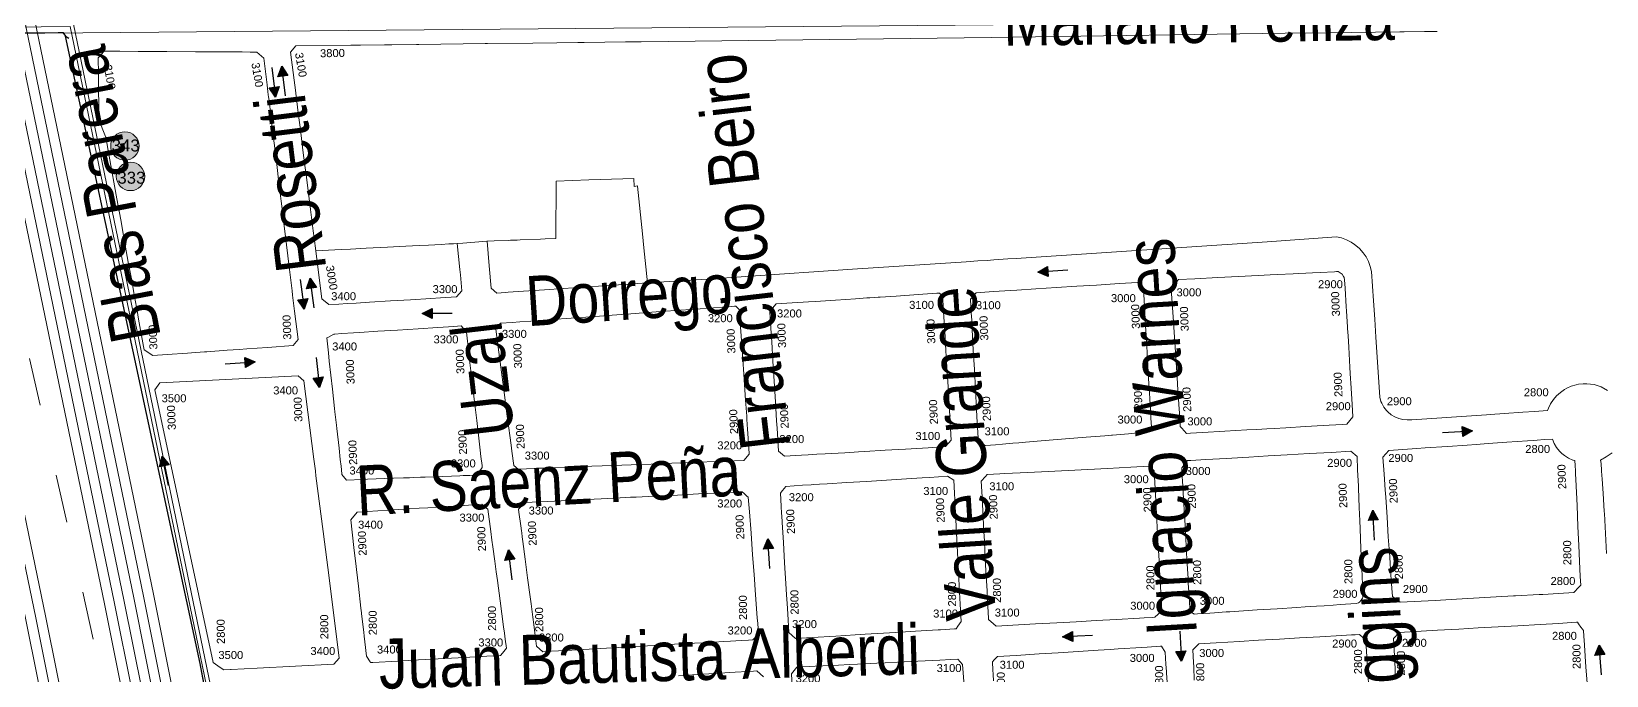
# Model space of a CAD drawing. Header units: millimetres. Extents: x 11558 to 23675, y 49449 to 61482.
# Drawn here: x 17461 to 18249, y 56675 to 56997 of the extents above; entities that cross this region are included whole.
import ezdxf

# ---------------------------------------------------------------- set-up
doc = ezdxf.new("R2010")
doc.units = ezdxf.units.MM
doc.linetypes.add('ACAD_ISO03W100', pattern=[30, 12, -18])
for name, color, linetype in [('0. autopistas', 254, 'Continuous'), ('0. plano base - nombres calles', 22, 'Continuous'), ('0. Plano Base - PLANO', 254, 'Continuous'), ('0. Plano base - sentido calles', 253, 'Continuous'), ('0.BARRIOS - DIVISIÓN', 12, 'ACAD_ISO03W100'), ('7. puesta en valor CC la lucila', 212, 'Continuous'), ('Linea 343 IDA', 55, 'Continuous'), ('numeración', 7, 'Continuous')]:
    doc.layers.add(name, color=color, linetype=linetype)
for name, color, linetype, true_color in [('Linea 15 a Prov', 7, 'Continuous', 0x077e15), ('Linea 194 ida', 7, 'Continuous', 0x8f148f), ('Linea 194 vuelta', 7, 'Continuous', 0x34dad7), ('Linea 228 ida', 7, 'Continuous', 0x8d6453), ('Linea 371', 7, 'Continuous', 0xfb0804), ('Linea 430', 7, 'Continuous', 0xdb7a0a), ('Linea 57 ida', 7, 'Continuous', 0xf6120e), ('Linea 57 vuelta', 7, 'Continuous', 0x71160a), ('Linea 707 - ex333', 7, 'Continuous', 0xad002b)]:
    doc.layers.add(name, color=color, linetype=linetype, true_color=true_color)
doc.layers.add('Linea Bicentenario Nueva', color=7, linetype='Continuous', true_color=0x0000cc, transparency=0.05)
doc.layers.get('7. puesta en valor CC la lucila').off()
doc.styles.get("Standard").update_dxf_attribs({"font": 'arial.ttf'})

# ---------------------------------------------------------------- blocks, each defined once
blk = doc.blocks.new('MANZANAS')
at = {"layer": '0. Plano Base - PLANO', "color": 0, "linetype": 'Continuous', "lineweight": 5}
blk.add_line((5636391.81, 6179783.77), (5636393.81, 6179783.77), dxfattribs=at)
for points in [[(5637157.75, 6179982.05), (5637154.07, 6179982.11), (5637150.44, 6179981.49), (5637146.99, 6179980.22), (5637145.39, 6179979.38), (5637143.39, 6179978.04), (5637142.42, 6179977.25), (5637140.64, 6179975.49), (5637139.09, 6179973.53), (5637138.41, 6179972.47), (5637137.25, 6179970.25), (5637136.37, 6179967.91), (5637135.8, 6179965.47), (5637135.53, 6179962.98), (5637135.58, 6179960.47), (5637135.72, 6179959.23), (5637130.09, 6179955.8), (5637125.09, 6179952.77), (5637123.29, 6179951.67), (5637119.23, 6179949.2), (5637117.41, 6179948.1), (5637113.21, 6179945.54), (5637111.32, 6179944.39), (5637109.54, 6179943.31), (5637077.65, 6179923.92), (5637075.54, 6179922.7), (5637073.58, 6179921.91), (5637071.52, 6179921.41), (5637069.4, 6179921.24), (5637067.29, 6179921.37), (5637065.22, 6179921.83), (5637064.21, 6179922.17), (5637062.3, 6179923.07), (5637060.53, 6179924.25), (5637059.72, 6179924.93), (5637058.27, 6179926.48), (5637042.67, 6179952.2), (5637037.99, 6179959.92), (5637033.16, 6179967.88), (5637025.6, 6179980.36), (5637023.88, 6179982.35), (5637021.92, 6179984.12), (5637019.77, 6179985.63), (5637017.56, 6179986.81), (5637014.98, 6179987.82), (5637013.72, 6179988.17), (5637011.79, 6179988.54), (5637009.81, 6179988.76), (5637007.18, 6179988.75), (5637004.57, 6179988.42), (5637002.02, 6179987.77), (5636972.43, 6179969.57), (5636864.97, 6179904.33), (5636861.3, 6179902.1), (5636855.27, 6179898.44), (5636852.52, 6179896.77), (5636848.54, 6179894.35), (5636843.43, 6179891.25), (5636801.51, 6179865.8), (5636796.98, 6179863.05), (5636776.11, 6179850.38), (5636767.66, 6179845.24), (5636736.89, 6179826.56), (5636732.62, 6179823.97), (5636706.95, 6179808.38), (5636700.75, 6179817.85), (5636697.22, 6179823.24), (5636693.41, 6179829.07), (5636680.25, 6179849.17), (5636680.15, 6179849.31), (5636678.78, 6179848.23), (5636676.81, 6179851.63), (5636662.3, 6179843.47), (5636657.22, 6179840.61), (5636643, 6179832.61), (5636656.16, 6179807.03), (5636651.48, 6179804.38), (5636649.48, 6179803.24), (5636640.57, 6179798.18), (5636639.23, 6179797.42), (5636636.36, 6179795.79), (5636635.34, 6179795.21), (5636629.21, 6179791.73), (5636626.19, 6179790.01), (5636626.09, 6179789.95), (5636615.86, 6179783.55), (5636613.52, 6179782.08), (5636611.83, 6179781.09), (5636609.84, 6179779.92), (5636606.58, 6179778), (5636601.09, 6179774.78), (5636597.06, 6179772.41), (5636591.35, 6179769.06), (5636583.39, 6179764.39), (5636574.19, 6179758.98), (5636567.47, 6179755.04), (5636563.45, 6179752.68), (5636552.39, 6179746.18), (5636548.74, 6179751.45), (5636546.67, 6179754.46), (5636541.3, 6179762.22), (5636540.49, 6179763.4), (5636530.48, 6179777.88), (5636529.98, 6179778.6), (5636524.28, 6179786.85), (5636518.54, 6179795.16), (5636516.88, 6179797.55), (5636514.95, 6179800.35), (5636512.83, 6179803.43), (5636507.14, 6179811.65), (5636507.06, 6179811.77), (5636495.44, 6179828.58), (5636495.78, 6179830.14), (5636496.29, 6179832.41), (5636496.33, 6179832.6), (5636520.59, 6179845.58), (5636520.75, 6179845.66), (5636524.77, 6179847.81), (5636535.45, 6179853.53), (5636537.34, 6179854.54), (5636538.59, 6179855.21), (5636549.55, 6179861.07), (5636550.6, 6179861.63), (5636579.8, 6179877.25), (5636580.77, 6179877.77), (5636600.81, 6179888.49), (5636611.35, 6179894.13), (5636620.59, 6179899.08), (5636623.44, 6179900.6), (5636641.6, 6179910.32), (5636642.56, 6179910.83), (5636646.2, 6179912.78), (5636648.58, 6179914.05), (5636802.83, 6179996.57), (5636812.39, 6180001.69), (5636932.38, 6180066.3), (5636950.69, 6180076), (5636982.93, 6180093.32), (5636983.66, 6180093.71), (5636984.84, 6180094.34), (5636993.77, 6180099.14), (5636995.29, 6180099.95), (5636999.35, 6180102.11)], [(5637194.95, 6179909.36), (5637193.16, 6179912.29), (5637191.5, 6179915.11), (5637189.75, 6179918.08), (5637184.74, 6179926.61), (5637184.16, 6179927.55), (5637179.38, 6179935.42), (5637177.11, 6179939.16), (5637175.58, 6179941.66), (5637174.93, 6179942.73), (5637173.54, 6179945.01), (5637171.69, 6179948.05), (5637170.6, 6179949.48), (5637172.49, 6179952.2), (5637174.15, 6179955.47)], [(5637130, 6179805.43), (5637125.8, 6179812.6), (5637124.32, 6179815.13), (5637119.93, 6179822.62), (5637121.08, 6179826.57), (5637137.53, 6179836.34), (5637146.77, 6179841.83), (5637155.07, 6179846.76), (5637163.7, 6179851.89), (5637172.2, 6179856.93), (5637181.78, 6179862.63), (5637189.64, 6179867.3), (5637193.45, 6179869.56), (5637197.47, 6179871.95), (5637197.81, 6179872.15), (5637198.67, 6179871.72), (5637200.52, 6179870.78), (5637201.68, 6179870.19), (5637202.39, 6179869.83), (5637203.87, 6179867.42), (5637206.09, 6179863.8), (5637206.19, 6179863.63), (5637211.96, 6179854.22), (5637217.12, 6179845.8)], [(5637041.21, 6179758.14), (5637037.89, 6179763.89), (5637036.74, 6179765.89), (5637033.63, 6179771.28), (5637034.74, 6179775.31), (5637039.62, 6179778.22), (5637042.32, 6179779.82), (5637052.28, 6179785.75), (5637060.54, 6179790.67), (5637069.5, 6179796), (5637078.09, 6179801.11), (5637086.92, 6179806.36), (5637096.22, 6179811.9), (5637100.53, 6179814.47), (5637102.02, 6179815.36), (5637103.98, 6179816.52), (5637108.03, 6179815.5), (5637113.82, 6179805.84), (5637115.81, 6179802.53), (5637121.16, 6179793.62)], [(5636592.29, 6179381.25), (5636648.57, 6179246.05), (5636586.03, 6179358.79), (5636553.76, 6179407.33), (5636493.02, 6179489.72), (5636298.76, 6179731.86), (5636298.77, 6179735.86), (5636299.77, 6179736.86), (5636387.81, 6179783.78), (5636389.82, 6179784.77), (5636391.81, 6179783.77), (5636596.28, 6179536.32), (5636660.31, 6179455), (5636691.53, 6179408.48), (5636758.73, 6179300.5), (5636689.73, 6179387.61)], [(5636952.3, 6179711.59), (5636950.64, 6179714.35), (5636949.44, 6179716.34), (5636947.44, 6179719.67), (5636947.38, 6179719.78), (5636947.78, 6179721.06), (5636948.49, 6179723.27), (5636956.48, 6179728.09), (5636966.34, 6179734.04), (5636974.53, 6179738.98), (5636983.03, 6179744.11), (5636991.67, 6179749.32), (5636996.84, 6179752.43), (5637000.17, 6179754.44), (5637010.37, 6179760.59), (5637012.66, 6179761.98), (5637018.32, 6179765.39), (5637018.76, 6179765.66), (5637021.81, 6179763.92), (5637024.96, 6179758.67), (5637026.81, 6179755.6), (5637027.15, 6179755.03), (5637029.63, 6179750.9)], [(5636865.8, 6179659.9), (5636860.98, 6179668.13), (5636861.88, 6179672.34), (5636869.73, 6179676.91), (5636879.92, 6179682.86), (5636884.58, 6179685.58), (5636888.08, 6179687.62), (5636896.47, 6179692.51), (5636900.05, 6179694.6), (5636905.36, 6179697.7), (5636914.19, 6179702.85), (5636923.7, 6179708.39), (5636928.37, 6179711.12), (5636931.46, 6179712.92), (5636934.67, 6179711.69), (5636940.26, 6179702.73)], [(5636811.36, 6179641.21), (5636819.36, 6179646.03), (5636829.37, 6179652.05), (5636833.06, 6179654.27), (5636843.55, 6179660.58), (5636844.96, 6179661.42), (5636849.29, 6179660.37)]]:
    blk.add_lwpolyline(points, dxfattribs=at)
for points in [[(5636982.52, 6179866.91), (5636980.88, 6179865.94), (5636977.53, 6179867.18), (5636976.89, 6179867.41), (5636976.44, 6179867.58), (5636973.04, 6179873.2), (5636970.76, 6179876.96), (5636970.49, 6179877.4), (5636968.72, 6179880.32), (5636963.75, 6179888.51), (5636958.43, 6179897.29), (5636953.28, 6179905.8), (5636947.99, 6179914.51), (5636943.19, 6179922.43), (5636940.55, 6179926.79), (5636941.85, 6179932.3), (5636948.92, 6179936.44), (5636958.84, 6179942.26), (5636967.8, 6179947.51), (5636976.19, 6179952.43), (5636981.47, 6179955.53), (5636984.52, 6179957.31), (5636991.32, 6179961.3), (5636993.62, 6179962.65), (5636996.82, 6179964.52), (5636999.74, 6179966.24), (5637002.93, 6179968.11), (5637009.21, 6179971.79), (5637010.09, 6179972.31), (5637010.74, 6179972.69), (5637011.98, 6179972.67), (5637013.18, 6179972.37), (5637014.27, 6179971.79), (5637014.75, 6179971.41), (5637015.58, 6179970.49), (5637017.75, 6179966.86), (5637022.5, 6179958.92), (5637023.56, 6179957.15), (5637027.76, 6179950.13), (5637028.12, 6179949.53), (5637030, 6179946.38), (5637032.91, 6179941.52), (5637038.08, 6179932.89), (5637039.66, 6179930.25), (5637043.44, 6179923.93), (5637047.66, 6179916.86), (5637050.85, 6179911.54), (5637049.91, 6179906.91), (5637048, 6179905.77), (5637045.08, 6179904.04), (5637042.26, 6179902.37), (5637039.69, 6179900.84), (5637032.01, 6179896.29), (5637023.53, 6179891.25), (5637018.54, 6179888.29), (5637015.42, 6179886.44), (5637011.07, 6179883.86), (5637006.73, 6179881.28), (5636997.3, 6179875.68), (5636987.72, 6179870)], [(5637154.83, 6179943.03), (5637155.99, 6179942.98), (5637158.35, 6179943.05), (5637158.54, 6179943.17), (5637159.44, 6179943.33), (5637160.62, 6179941.3), (5637162.01, 6179938.89), (5637162.73, 6179937.65), (5637164.21, 6179935.1), (5637170.74, 6179923.83), (5637175.97, 6179914.81), (5637180.77, 6179906.54), (5637184.69, 6179899.78), (5637186.58, 6179896.51), (5637188.52, 6179893.16), (5637190.75, 6179889.32), (5637190.4, 6179888.09), (5637189.38, 6179884.49), (5637182.81, 6179880.6), (5637176.09, 6179876.62), (5637174.41, 6179875.62), (5637164.2, 6179869.57), (5637163.42, 6179869.11), (5637155.87, 6179864.64), (5637138.81, 6179854.53), (5637129.63, 6179849.09), (5637114.6, 6179840.18), (5637113.15, 6179840.41), (5637110.66, 6179840.8), (5637109.76, 6179840.94), (5637105.42, 6179848.07), (5637101.23, 6179854.96), (5637099.41, 6179857.96), (5637094.2, 6179866.53), (5637089.11, 6179874.91), (5637083.9, 6179883.48), (5637081.96, 6179886.66), (5637077.9, 6179893.34), (5637073.47, 6179900.64), (5637074.57, 6179904.94), (5637086.53, 6179912.26), (5637090.12, 6179914.46), (5637099.67, 6179920.3), (5637108.04, 6179925.42), (5637111.94, 6179927.81), (5637116.97, 6179930.89), (5637124.93, 6179935.76), (5637133.88, 6179941.24), (5637136.34, 6179942.74), (5637137.88, 6179943.68), (5637141, 6179945.59), (5637144.47, 6179947.71), (5637146.24, 6179946.21), (5637148.2, 6179944.97), (5637150.31, 6179944.02), (5637152, 6179943.5), (5637153.68, 6179943.16)], [(5636894.4, 6179814.13), (5636894.23, 6179814.02), (5636889.46, 6179815.67), (5636883.91, 6179825.08), (5636882.1, 6179828.16), (5636877.02, 6179836.77), (5636871.96, 6179845.35), (5636867.04, 6179853.7), (5636861.81, 6179862.57), (5636859.41, 6179866.63), (5636857.58, 6179869.73), (5636854.06, 6179875.7), (5636855.01, 6179879.83), (5636862.45, 6179884.31), (5636867.29, 6179887.23), (5636872.51, 6179890.37), (5636880.73, 6179895.33), (5636889.47, 6179900.6), (5636898.25, 6179905.89), (5636906.74, 6179911.01), (5636916.56, 6179916.93), (5636924.31, 6179921.6), (5636928.33, 6179920.3), (5636932.86, 6179912.67), (5636936.14, 6179907.15), (5636937.98, 6179904.05), (5636941.44, 6179898.22), (5636946.45, 6179889.79), (5636951.45, 6179881.37), (5636954.95, 6179875.48), (5636956.62, 6179872.68), (5636959.14, 6179868.42), (5636961.49, 6179864.46), (5636963.69, 6179860.77), (5636963.37, 6179859.31), (5636963.07, 6179857.94), (5636962.9, 6179857.17), (5636960.94, 6179855.94), (5636957.75, 6179853.94), (5636955.13, 6179852.29), (5636948.44, 6179848.08), (5636947.92, 6179847.76), (5636945.18, 6179846.04), (5636937.26, 6179841.06), (5636928.47, 6179835.54), (5636919.8, 6179830.09), (5636911.5, 6179824.87), (5636908.56, 6179823.03), (5636906.07, 6179821.46), (5636901.67, 6179818.7), (5636898.67, 6179816.81)], [(5637025.93, 6179787.52), (5637025.42, 6179787.46), (5637024.91, 6179787.47), (5637023.93, 6179787.72), (5637023.48, 6179787.95), (5637022.94, 6179788.45), (5637020.68, 6179792.25), (5637016.15, 6179799.86), (5637014.95, 6179801.89), (5637009.99, 6179810.23), (5637004.92, 6179818.77), (5636999.88, 6179827.24), (5636994.67, 6179836.01), (5636992.86, 6179839.06), (5636989.95, 6179843.94), (5636988.97, 6179845.61), (5636986.68, 6179849.46), (5636987.56, 6179854.07), (5636988.93, 6179854.88), (5636995.45, 6179858.76), (5637004.29, 6179864.02), (5637011.28, 6179868.18), (5637013.87, 6179869.71), (5637022.31, 6179874.74), (5637030.49, 6179879.6), (5637039.89, 6179885.19), (5637049.33, 6179890.8), (5637057.89, 6179895.9), (5637061.87, 6179894.9), (5637065.13, 6179889.21), (5637069.2, 6179882.12), (5637069.72, 6179881.21), (5637074.53, 6179872.84), (5637077.84, 6179867.06), (5637079.74, 6179863.75), (5637084.87, 6179854.81), (5637089.76, 6179846.3), (5637093.76, 6179839.32), (5637095.93, 6179835.55), (5637096.45, 6179834.64), (5637096.87, 6179833.91), (5637096.94, 6179833.31), (5637096.86, 6179832.09), (5637096.48, 6179830.94), (5637096.18, 6179830.4), (5637095.41, 6179829.47), (5637088.47, 6179825.28), (5637085.49, 6179823.48), (5637081.67, 6179821.18), (5637078.39, 6179819.19), (5637075.86, 6179817.66), (5637073.53, 6179816.26), (5637069.97, 6179814.11), (5637061.41, 6179808.95), (5637052.85, 6179803.78), (5637041.14, 6179796.7), (5637039.59, 6179795.77), (5637034.61, 6179792.76), (5637032.52, 6179791.5), (5637027.31, 6179788.35)], [(5636815.1, 6179767.48), (5636807.75, 6179763.08), (5636803.95, 6179763.92), (5636797.95, 6179773.9), (5636796.08, 6179777), (5636791.19, 6179785.12), (5636785.8, 6179794.09), (5636780.64, 6179802.65), (5636775.63, 6179810.99), (5636773.44, 6179814.62), (5636767.97, 6179823.72), (5636767.72, 6179824.13), (5636768.12, 6179825.63), (5636768.22, 6179826.01), (5636768.96, 6179828.76), (5636775.83, 6179832.93), (5636782.81, 6179837.17), (5636785.72, 6179838.94), (5636794.39, 6179844.2), (5636798.71, 6179846.83), (5636802.89, 6179849.36), (5636807.7, 6179852.28), (5636809.08, 6179853.12), (5636811.2, 6179854.41), (5636812.62, 6179855.27), (5636813.43, 6179855.76), (5636820.29, 6179859.93), (5636829.79, 6179865.7), (5636837.68, 6179870.49), (5636838.93, 6179871.25), (5636840.99, 6179870.6), (5636841.96, 6179868.97), (5636843.5, 6179866.4), (5636845.06, 6179863.79), (5636850.04, 6179855.46), (5636851.5, 6179853.03), (5636855.03, 6179847.12), (5636859.18, 6179840.18), (5636865.58, 6179829.5), (5636870.38, 6179821.47), (5636878.06, 6179808.63), (5636876.96, 6179804.46), (5636869.55, 6179800.02), (5636859.74, 6179794.16), (5636850.96, 6179788.91), (5636842.28, 6179783.72), (5636839.61, 6179782.13), (5636835.89, 6179779.91), (5636833.64, 6179778.56), (5636825.18, 6179773.51), (5636821.71, 6179771.43), (5636817.96, 6179769.19)], [(5636676.81, 6179851.63), (5636678.78, 6179848.23), (5636680.15, 6179849.31), (5636680.25, 6179849.17), (5636693.41, 6179829.07), (5636697.22, 6179823.24), (5636700.75, 6179817.85), (5636706.95, 6179808.38), (5636688.26, 6179797.03), (5636679.32, 6179791.6), (5636670.96, 6179786.53), (5636662.96, 6179781.66), (5636653.9, 6179776.17), (5636647.38, 6179772.2), (5636646.12, 6179771.44), (5636642.54, 6179769.26), (5636638.88, 6179770.12), (5636632.88, 6179779.52), (5636626.19, 6179790.01), (5636629.21, 6179791.73), (5636635.34, 6179795.21), (5636636.36, 6179795.79), (5636639.23, 6179797.42), (5636640.57, 6179798.18), (5636649.48, 6179803.24), (5636651.48, 6179804.38), (5636656.16, 6179807.03), (5636643, 6179832.61), (5636657.22, 6179840.61), (5636662.3, 6179843.47)], [(5636948.03, 6179740.69), (5636940.88, 6179736.45), (5636939.2, 6179736.88), (5636935.88, 6179737.72), (5636935.67, 6179738.08), (5636931.02, 6179745.98), (5636928.63, 6179750.04), (5636923.59, 6179758.61), (5636918.52, 6179767.22), (5636916.06, 6179771.41), (5636913.56, 6179775.66), (5636908.42, 6179784.4), (5636904.85, 6179790.46), (5636903.41, 6179792.91), (5636900.8, 6179797.35), (5636901.6, 6179800.42), (5636901.93, 6179801.7), (5636907.32, 6179804.86), (5636909.5, 6179806.14), (5636919.49, 6179812), (5636928.19, 6179817.1), (5636936.8, 6179822.15), (5636945.36, 6179827.18), (5636953.85, 6179832.16), (5636963.9, 6179838.05), (5636971.82, 6179842.7), (5636975.06, 6179841.8), (5636982.59, 6179829.07), (5636984.39, 6179826.04), (5636987.73, 6179820.39), (5636992.85, 6179811.75), (5636997.91, 6179803.19), (5636999.13, 6179801.14), (5637003, 6179794.6), (5637004.57, 6179791.95), (5637010.83, 6179781.37), (5637009.17, 6179776.96), (5637008.02, 6179776.28), (5637004.56, 6179774.23), (5637002.58, 6179773.05), (5636992.63, 6179767.15), (5636983.93, 6179761.99), (5636975.24, 6179756.83), (5636966.98, 6179751.93), (5636957.85, 6179746.52)], [(5636510.37, 6179665.92), (5636504.26, 6179662.17), (5636499.08, 6179662.72), (5636498.06, 6179664.04), (5636489.61, 6179674.99), (5636486.88, 6179678.52), (5636483.19, 6179683.3), (5636477.08, 6179691.22), (5636471.82, 6179698.04), (5636464.85, 6179707.07), (5636458.73, 6179714.99), (5636452.21, 6179723.44), (5636438.94, 6179740.63), (5636433.05, 6179748.26), (5636432.12, 6179749.08), (5636426.31, 6179754.17), (5636426.09, 6179754.36), (5636422.63, 6179760.79), (5636418.82, 6179767.87), (5636415.15, 6179774.68), (5636411.34, 6179781.75), (5636412.42, 6179786.05), (5636419.39, 6179789.62), (5636427.61, 6179793.82), (5636430.9, 6179795.51), (5636440.35, 6179800.35), (5636453.18, 6179806.91), (5636457.8, 6179809.28), (5636461.55, 6179811.2), (5636465.16, 6179813.05), (5636466.81, 6179813.9), (5636470.24, 6179815.65), (5636473.87, 6179817.51), (5636477.53, 6179819.38), (5636480.46, 6179820.88), (5636484.91, 6179819.81), (5636492.57, 6179808.61), (5636494.56, 6179805.71), (5636496.07, 6179803.51), (5636496.37, 6179803.07), (5636501.83, 6179795.09), (5636503.78, 6179792.23), (5636505.78, 6179789.31), (5636507.69, 6179786.52), (5636513.42, 6179778.16), (5636519.52, 6179769.24), (5636525.64, 6179760.29), (5636530.11, 6179753.75), (5636531.86, 6179751.21), (5636538.07, 6179742.13), (5636544.28, 6179733.04), (5636551.17, 6179722.99), (5636552.42, 6179721.15), (5636554.67, 6179717.87), (5636556.92, 6179714.58), (5636564.96, 6179702.83), (5636564.32, 6179698.97), (5636553.24, 6179692.19), (5636544.51, 6179686.83), (5636541.14, 6179684.77), (5636536.05, 6179681.65), (5636527.39, 6179676.34), (5636526.35, 6179675.71), (5636520.78, 6179672.29), (5636519.08, 6179671.25)], [(5636693.47, 6179696.51), (5636692.57, 6179695.99), (5636689.79, 6179696.62), (5636685.61, 6179702.58), (5636683.95, 6179704.94), (5636676.23, 6179715.95), (5636673.35, 6179720.06), (5636670.87, 6179723.6), (5636665.69, 6179730.98), (5636656.95, 6179743.44), (5636650.27, 6179752.96), (5636651.1, 6179756.67), (5636656.08, 6179759.74), (5636659.29, 6179761.72), (5636664.03, 6179764.64), (5636672.79, 6179770.03), (5636681.22, 6179775.23), (5636689.65, 6179780.41), (5636696.96, 6179784.92), (5636698.69, 6179785.98), (5636706.66, 6179790.89), (5636717.51, 6179797.57), (5636725.78, 6179802.66), (5636734.4, 6179807.98), (5636741.94, 6179812.62), (5636749.64, 6179817.36), (5636750.89, 6179818.13), (5636751.51, 6179818.51), (5636754, 6179817.61), (5636757.38, 6179812.08), (5636759.62, 6179808.41), (5636765.66, 6179798.5), (5636772.07, 6179787.98), (5636777.53, 6179779.03), (5636781.76, 6179772.1), (5636782.41, 6179771.03), (5636783.98, 6179768.44), (5636785.01, 6179766.76), (5636787.51, 6179762.66), (5636791.45, 6179756.2), (5636791.67, 6179755.83), (5636790.72, 6179751.9), (5636782.46, 6179747.2), (5636780.55, 6179746.11), (5636778.7, 6179745.06), (5636770.53, 6179740.4), (5636768.19, 6179739.07), (5636759.38, 6179734.05), (5636750.35, 6179728.9), (5636741.71, 6179723.98), (5636733.54, 6179719.33), (5636724.51, 6179714.19), (5636715.3, 6179708.94), (5636706.7, 6179704.04), (5636704.01, 6179702.51), (5636701.46, 6179701.06), (5636699.87, 6179700.15), (5636696.19, 6179698.05)], [(5636861.88, 6179689.05), (5636854.66, 6179684.73), (5636850.36, 6179685.88), (5636845.51, 6179693.96), (5636842.87, 6179698.36), (5636840.62, 6179702.11), (5636837.74, 6179706.9), (5636832.37, 6179715.84), (5636827.11, 6179724.6), (5636821.95, 6179733.19), (5636820.21, 6179736.1), (5636819.77, 6179736.84), (5636819.65, 6179737.03), (5636817.75, 6179740.19), (5636814.38, 6179745.8), (5636814.67, 6179747.18), (5636814.69, 6179747.26), (5636814.73, 6179747.44), (5636815.28, 6179750.03), (5636822.36, 6179754.29), (5636826.16, 6179756.57), (5636827.22, 6179757.21), (5636829.74, 6179758.72), (5636833.04, 6179760.71), (5636841.51, 6179765.8), (5636849.87, 6179770.83), (5636858.44, 6179775.97), (5636867.02, 6179781.13), (5636873.78, 6179785.2), (5636876.99, 6179787.12), (5636884.73, 6179791.78), (5636888.44, 6179791.49), (5636896.72, 6179777.36), (5636901.81, 6179768.67), (5636906.69, 6179760.34), (5636911.99, 6179751.29), (5636913.4, 6179748.89), (5636916.76, 6179743.14), (5636918.27, 6179740.56), (5636919.78, 6179737.99), (5636924.17, 6179730.49), (5636923.84, 6179727.71), (5636923.65, 6179726.05), (5636923.02, 6179725.68), (5636920.94, 6179724.43), (5636916.96, 6179722.05), (5636915.96, 6179721.45), (5636906.17, 6179715.58), (5636897.58, 6179710.44), (5636884.6, 6179702.66), (5636880.23, 6179700.04), (5636872.02, 6179695.12)], [(5636574.88, 6179727.89), (5636570.55, 6179725.36), (5636566.15, 6179726.26), (5636560.11, 6179735.01), (5636552.39, 6179746.18), (5636563.45, 6179752.68), (5636567.47, 6179755.04), (5636574.19, 6179758.98), (5636583.39, 6179764.39), (5636591.35, 6179769.06), (5636597.06, 6179772.41), (5636601.09, 6179774.78), (5636606.58, 6179778), (5636609.84, 6179779.92), (5636611.83, 6179781.09), (5636613.52, 6179782.08), (5636620.69, 6179771.09), (5636622.07, 6179768.97), (5636626.55, 6179762.1), (5636625.49, 6179758.18), (5636620.87, 6179755.41), (5636618.65, 6179754.08), (5636614.52, 6179751.61), (5636605.71, 6179746.33), (5636597.1, 6179741.18), (5636588.05, 6179735.76), (5636582.42, 6179732.39), (5636578.46, 6179730.02)], [(5636625.8, 6179655.45), (5636618.98, 6179651.57), (5636615.66, 6179652.92), (5636615.39, 6179653.32), (5636613.31, 6179656.42), (5636611.38, 6179659.31), (5636608.22, 6179664.03), (5636602.75, 6179672.19), (5636601.77, 6179673.66), (5636599.55, 6179676.96), (5636598.02, 6179679.25), (5636597.14, 6179680.58), (5636591.68, 6179688.72), (5636583.85, 6179700.41), (5636581.51, 6179703.91), (5636577.36, 6179710.1), (5636577.69, 6179710.58), (5636579.6, 6179713.37), (5636580.01, 6179713.62), (5636583.02, 6179715.44), (5636588.06, 6179718.48), (5636590.61, 6179720.03), (5636598.58, 6179724.84), (5636607.01, 6179729.94), (5636615.85, 6179735.27), (5636624.19, 6179740.31), (5636631.04, 6179744.45), (5636634.29, 6179746.41), (5636637.94, 6179744.89), (5636643.81, 6179736.23), (5636645.92, 6179733.13), (5636649.68, 6179727.57), (5636652.11, 6179723.99), (5636657.63, 6179715.86), (5636662.99, 6179707.95), (5636668.77, 6179699.42), (5636671.33, 6179695.65), (5636673.14, 6179692.98), (5636675.67, 6179689.25), (5636676.27, 6179688.37), (5636675.59, 6179683.8), (5636674.67, 6179683.27), (5636672.48, 6179682.03), (5636669.8, 6179680.5), (5636669.7, 6179680.44), (5636668.2, 6179679.59), (5636657.2, 6179673.33), (5636653.19, 6179671.04), (5636651.04, 6179669.82), (5636648.1, 6179668.15), (5636646.28, 6179667.11), (5636643.67, 6179665.62), (5636639.31, 6179663.14), (5636628.05, 6179656.73)], [(5636749.22, 6179622.77), (5636745.6, 6179620.63), (5636741.59, 6179621.63), (5636737.68, 6179627.23), (5636735.27, 6179630.68), (5636733.22, 6179633.6), (5636729.29, 6179639.23), (5636727.35, 6179642.01), (5636721.82, 6179649.91), (5636716.41, 6179657.67), (5636711.28, 6179665), (5636709.93, 6179666.93), (5636708.84, 6179668.5), (5636708.27, 6179669.31), (5636706.79, 6179671.43), (5636702.84, 6179677.07), (5636702.02, 6179678.25), (5636703.14, 6179682.65), (5636716.02, 6179690.17), (5636724.6, 6179695.18), (5636733.25, 6179700.22), (5636742.11, 6179705.4), (5636748.86, 6179709.34), (5636751.35, 6179710.79), (5636759.21, 6179715.38), (5636765.25, 6179718.9), (5636769.15, 6179721.18), (5636778.25, 6179726.49), (5636782.36, 6179728.89), (5636785.5, 6179730.72), (5636788.56, 6179732.51), (5636791.24, 6179734.07), (5636794.02, 6179735.69), (5636796.07, 6179736.89), (5636797.11, 6179737.49), (5636798.43, 6179737.18), (5636800.3, 6179736.72), (5636801.16, 6179736.52), (5636805.05, 6179730.27), (5636810.65, 6179721.2), (5636816.31, 6179712.02), (5636821.52, 6179703.58), (5636826.88, 6179694.88), (5636832.9, 6179685.12), (5636834.42, 6179682.66), (5636837.11, 6179678.3), (5636836.07, 6179674.27), (5636834.17, 6179673.14), (5636831.03, 6179671.28), (5636828.74, 6179669.92), (5636826.44, 6179668.55), (5636823.33, 6179666.71), (5636819.42, 6179664.39), (5636814.43, 6179661.43), (5636810.92, 6179659.35), (5636802.31, 6179654.25), (5636798.5, 6179651.99), (5636793.54, 6179649.05), (5636784.78, 6179643.85), (5636776.22, 6179638.78), (5636772.95, 6179636.84), (5636768.08, 6179633.95), (5636755.47, 6179626.48)], [(5636611.16, 6179540.84), (5636608.3, 6179539.05), (5636606.16, 6179539.22), (5636601.82, 6179539.84), (5636513.05, 6179647.41), (5636513.68, 6179651.7), (5636573.37, 6179686.66), (5636577.1, 6179685.77), (5636599.65, 6179653.24), (5636602.93, 6179648.53), (5636603.55, 6179647.63), (5636603.93, 6179647.07), (5636604.38, 6179646.42), (5636620.41, 6179623.3), (5636633.69, 6179604.16), (5636656.78, 6179570.87), (5636655.64, 6179566.95), (5636622.6, 6179547.46), (5636611.44, 6179540.87)], [(5636672.63, 6179576.66), (5636671.68, 6179576.1), (5636671.22, 6179576.36), (5636668.45, 6179577.94), (5636664.38, 6179583.96), (5636662.77, 6179586.35), (5636661.63, 6179588.04), (5636656.51, 6179595.61), (5636656.17, 6179596.12), (5636654.84, 6179598.08), (5636648.69, 6179607.19), (5636643.93, 6179614.23), (5636643.12, 6179615.43), (5636637.76, 6179623.37), (5636629.96, 6179634.91), (5636631.06, 6179639.72), (5636648.76, 6179650.4), (5636657.63, 6179655.76), (5636661.36, 6179658.01), (5636665.17, 6179660.31), (5636667.61, 6179661.78), (5636677.02, 6179667.46), (5636684.5, 6179671.98), (5636686.41, 6179671.58), (5636688.27, 6179671.2), (5636694.76, 6179661.97), (5636697.28, 6179658.38), (5636699.24, 6179655.6), (5636703.36, 6179649.74), (5636706.52, 6179645.26), (5636709.01, 6179641.71), (5636714.89, 6179633.35), (5636722.44, 6179622.62), (5636724.28, 6179620.01), (5636726.07, 6179617.47), (5636728.66, 6179613.79), (5636728, 6179610.6), (5636727.72, 6179609.25), (5636724.9, 6179607.58), (5636721.73, 6179605.7), (5636720.04, 6179604.7), (5636716.93, 6179602.86), (5636709.36, 6179598.39), (5636700.78, 6179593.31), (5636692.27, 6179588.28), (5636683.36, 6179583.01)]]:
    blk.add_lwpolyline(points, close=True, dxfattribs=at)
blk = doc.blocks.new('343 ida')
at = {"layer": 'Linea 343 IDA', "lineweight": 211, "true_color": 0xededed}
h = blk.add_hatch(color=7, dxfattribs=at)
h.dxf.hatch_style = 1
edge = h.paths.add_edge_path()
edge.add_arc((0, 0), 7.11, 0, 360)
at = {"layer": 'Linea 343 IDA', "lineweight": 15}
blk.add_circle((0, 0), 7.11, dxfattribs=at)
at = {"layer": 'Linea 343 IDA', "lineweight": 211, "insert": (-6.63, 3.28), "char_height": 6, "attachment_point": 1}
blk.add_mtext_dynamic_manual_height_columns('343', width=12.2859, gutter_width=12.5, heights=[0], dxfattribs=at)
blk = doc.blocks.new('707 ida')
at = {"layer": 'Linea 707 - ex333', "lineweight": 211, "true_color": 0xededed}
h = blk.add_hatch(color=7, dxfattribs=at)
h.dxf.hatch_style = 1
edge = h.paths.add_edge_path()
edge.add_arc((-10.26, 6.45), 7.11, 0, 360)
at = {"layer": 'Linea 707 - ex333', "lineweight": 9}
blk.add_circle((-10.26, 6.45), 7.11, dxfattribs=at)
at = {"layer": 'Linea 707 - ex333', "lineweight": 211, "insert": (-16.82, 8.81), "char_height": 6, "attachment_point": 1}
blk.add_mtext_dynamic_manual_height_columns('333', width=27.2677, gutter_width=12.5, heights=[0], dxfattribs=at)

msp = doc.modelspace()

# ---------------------------------------------------------------- hatches: boundary and pattern name
at = {"layer": '0. Plano base - sentido calles', "linetype": 'Continuous', "lineweight": 25, "ltscale": 2, "true_color": 0x1a1a1a}
h = msp.add_hatch(color=250, dxfattribs=at)
h.dxf.hatch_style = 1
h.paths.add_polyline_path([(17586.47, 56979.49), (17584.6, 56974.22), (17587.08, 56974.53)])
h.paths.add_polyline_path([(17586.47, 56979.49), (17587.08, 56974.53), (17589.57, 56974.84)])
h = msp.add_hatch(color=250, dxfattribs=at)
h.dxf.hatch_style = 1
h.paths.add_polyline_path([(17583.35, 56963.99), (17585.22, 56969.26), (17582.74, 56968.95)])
h.paths.add_polyline_path([(17583.35, 56963.99), (17582.74, 56968.95), (17580.26, 56968.65)])
h = msp.add_hatch(color=250, dxfattribs=at)
h.dxf.hatch_style = 1
h.paths.add_polyline_path([(17964.57, 56876.46), (17969.72, 56874.29), (17969.56, 56876.78)])
h.paths.add_polyline_path([(17964.57, 56876.46), (17969.56, 56876.78), (17969.39, 56879.28)])
h = msp.add_hatch(color=250, dxfattribs=at)
h.dxf.hatch_style = 1
h.paths.add_polyline_path([(17600.72, 56873.46), (17598.89, 56868.18), (17601.37, 56868.5)])
h.paths.add_polyline_path([(17600.72, 56873.46), (17601.37, 56868.5), (17603.85, 56868.83)])
h = msp.add_hatch(color=250, dxfattribs=at)
h.dxf.hatch_style = 1
h.paths.add_polyline_path([(17597.72, 56857.94), (17599.55, 56863.22), (17597.07, 56862.89)])
h.paths.add_polyline_path([(17597.72, 56857.94), (17597.07, 56862.89), (17594.59, 56862.57)])
h = msp.add_hatch(color=250, dxfattribs=at)
h.dxf.hatch_style = 1
h.paths.add_polyline_path([(17656.65, 56855.76), (17661.65, 56853.27), (17661.65, 56855.77)])
h.paths.add_polyline_path([(17656.65, 56855.76), (17661.65, 56855.77), (17661.64, 56858.27)])
h = msp.add_hatch(color=250, dxfattribs=at)
h.dxf.hatch_style = 1
h.paths.add_polyline_path([(17573.24, 56831.53), (17568.09, 56833.73), (17568.24, 56831.23)])
h.paths.add_polyline_path([(17573.24, 56831.53), (17568.24, 56831.23), (17568.4, 56828.74)])
h = msp.add_hatch(color=250, dxfattribs=at)
h.dxf.hatch_style = 1
h.paths.add_polyline_path([(17605.29, 56818.77), (17607.23, 56824.01), (17604.74, 56823.74)])
h.paths.add_polyline_path([(17605.29, 56818.77), (17604.74, 56823.74), (17602.26, 56823.46)])
h = msp.add_hatch(color=250, dxfattribs=at)
h.dxf.hatch_style = 1
h.paths.add_polyline_path([(18181.77, 56797.08), (18176.63, 56799.27), (18176.78, 56796.78)])
h.paths.add_polyline_path([(18181.77, 56797.08), (18176.78, 56796.78), (18176.93, 56794.28)])
h = msp.add_hatch(color=250, dxfattribs=at)
h.dxf.hatch_style = 1
h.paths.add_polyline_path([(17526.79, 56784.4), (17525.38, 56778.99), (17527.82, 56779.51)])
h.paths.add_polyline_path([(17526.79, 56784.4), (17527.82, 56779.51), (17530.27, 56780.02)])
h = msp.add_hatch(color=250, dxfattribs=at)
h.dxf.hatch_style = 1
h.paths.add_polyline_path([(18131.93, 56757.32), (18129.75, 56752.17), (18132.24, 56752.33)])
h.paths.add_polyline_path([(18131.93, 56757.32), (18132.24, 56752.33), (18134.74, 56752.48)])
h = msp.add_hatch(color=250, dxfattribs=at)
h.dxf.hatch_style = 1
h.paths.add_polyline_path([(17829.47, 56743.1), (17827.31, 56737.95), (17829.81, 56738.11)])
h.paths.add_polyline_path([(17829.47, 56743.1), (17829.81, 56738.11), (17832.3, 56738.28)])
h = msp.add_hatch(color=250, dxfattribs=at)
h.dxf.hatch_style = 1
h.paths.add_polyline_path([(17699.9, 56737.52), (17698, 56732.26), (17700.48, 56732.55)])
h.paths.add_polyline_path([(17699.9, 56737.52), (17700.48, 56732.55), (17702.96, 56732.85)])
h = msp.add_hatch(color=250, dxfattribs=at)
h.dxf.hatch_style = 1
h.paths.add_polyline_path([(17976.92, 56694.01), (17982.03, 56691.73), (17981.92, 56694.23)])
h.paths.add_polyline_path([(17976.92, 56694.01), (17981.92, 56694.23), (17981.81, 56696.73)])
h = msp.add_hatch(color=250, dxfattribs=at)
h.dxf.hatch_style = 1
h.paths.add_polyline_path([(18245.11, 56689.91), (18243.03, 56684.72), (18245.52, 56684.93)])
h.paths.add_polyline_path([(18245.11, 56689.91), (18245.52, 56684.93), (18248.01, 56685.13)])
h = msp.add_hatch(color=250, dxfattribs=at)
h.dxf.hatch_style = 1
h.paths.add_polyline_path([(18036.32, 56681.9), (18038.54, 56687.04), (18036.04, 56686.9)])
h.paths.add_polyline_path([(18036.32, 56681.9), (18036.04, 56686.9), (18033.54, 56686.75)])

# ---------------------------------------------------------------- linework, layer by layer
at = {"layer": '0. autopistas'}
for p, q in [((17375, 56995.27), (17474.76, 56996.31)), ((17474.76, 56996.31), (17476.99, 56996.28)), ((17476.99, 56996.28), (17478.3, 56994.47)), ((17478.3, 56994.47), (17480.08, 56993.54)), ((17545.66, 56680.62), (17478.3, 56994.47)), ((17564.99, 56578.93), (17545.66, 56680.62))]:
    msp.add_line(p, q, dxfattribs=at)
at = {"layer": '0. Plano base - sentido calles', "color": 250, "linetype": 'Continuous', "lineweight": 25, "ltscale": 2, "true_color": 0x1a1a1a}
for points in [[(17588.31, 56964.61), (17586.47, 56979.49), (17589.57, 56974.84), (17584.6, 56974.22), (17586.47, 56979.49)], [(17581.51, 56978.88), (17583.35, 56963.99), (17580.26, 56968.65), (17585.22, 56969.26), (17583.35, 56963.99)], [(17979.54, 56877.43), (17964.57, 56876.46), (17969.39, 56879.28), (17969.72, 56874.29), (17964.57, 56876.46)], [(17595.76, 56872.81), (17597.72, 56857.94), (17594.59, 56862.57), (17599.55, 56863.22), (17597.72, 56857.94)], [(17602.68, 56858.59), (17600.72, 56873.46), (17603.85, 56868.83), (17598.89, 56868.18), (17600.72, 56873.46)], [(17671.65, 56855.79), (17656.65, 56855.76), (17661.64, 56858.27), (17661.65, 56853.27), (17656.65, 56855.76)], [(17558.26, 56830.63), (17573.24, 56831.53), (17568.4, 56828.74), (17568.09, 56833.73), (17573.24, 56831.53)], [(17603.66, 56833.68), (17605.29, 56818.77), (17602.26, 56823.46), (17607.23, 56824.01), (17605.29, 56818.77)], [(18166.8, 56796.17), (18181.77, 56797.08), (18176.93, 56794.28), (18176.63, 56799.27), (18181.77, 56797.08)], [(17529.88, 56769.72), (17526.79, 56784.4), (17530.27, 56780.02), (17525.38, 56778.99), (17526.79, 56784.4)], [(18132.86, 56742.35), (18131.93, 56757.32), (18134.74, 56752.48), (18129.75, 56752.17), (18131.93, 56757.32)], [(17830.48, 56728.14), (17829.47, 56743.1), (17832.3, 56738.28), (17827.31, 56737.95), (17829.47, 56743.1)], [(17701.65, 56722.62), (17699.9, 56737.52), (17702.96, 56732.85), (17698, 56732.26), (17699.9, 56737.52)], [(17991.91, 56694.68), (17976.92, 56694.01), (17981.81, 56696.73), (17982.03, 56691.73), (17976.92, 56694.01)], [(18035.47, 56696.88), (18036.32, 56681.9), (18033.54, 56686.75), (18038.54, 56687.04), (18036.32, 56681.9)], [(18246.34, 56674.96), (18245.11, 56689.91), (18248.01, 56685.13), (18243.03, 56684.72), (18245.11, 56689.91)]]:
    msp.add_lwpolyline(points, dxfattribs=at)
at = {"layer": '0.BARRIOS - DIVISIÓN', "color": 14, "lineweight": 18, "ltscale": 2}
for points in [[(16311.92, 55648.81), (17552.48, 55699.13), (17505.57, 56634.4), (17339.24, 57366.84), (17027.55, 58263.71), (16421.34, 58257.46)], [(17552.48, 55699.13), (17505.57, 56634.4), (17339.24, 57366.84), (17027.55, 58263.71)]]:
    msp.add_lwpolyline(points, dxfattribs=at)
at = {"layer": 'Linea 15 a Prov', "lineweight": 15}
msp.add_lwpolyline([(17575.66, 55749.48), (17559.15, 56103.3), (17547.22, 56382.06), (17535.92, 56621.95), (17517.41, 56714.45), (17433.84, 57118.42), (17380.18, 57383.95), (17327, 57582.52), (17282.44, 57720.62), (17284.43, 57848.06), (17259.53, 57916.75), (17218.68, 57984.45), (17156.84, 58048.8), (17025.14, 58348.32)], dxfattribs=at)
at = {"layer": 'Linea 194 ida', "lineweight": 15}
msp.add_lwpolyline([(17515.74, 55746.3), (17499.21, 56100.62), (17487.28, 56379.36), (17476.2, 56614.61), (17458.61, 56702.49), (17375.05, 57106.4), (17321.74, 57370.24), (17269.31, 57566.01), (17225.52, 57709.61), (17160.54, 57795.89), (17132.1, 57842.95), (17106.16, 57930.57), (17097.85, 58033.91), (16970.21, 58324.17)], dxfattribs=at)
at = {"layer": 'Linea 194 vuelta', "lineweight": 15}
msp.add_lwpolyline([(17565.67, 55748.95), (17549.16, 56102.85), (17537.23, 56381.61), (17525.97, 56620.73), (17507.61, 56712.46), (17424.04, 57116.42), (17370.44, 57381.67), (17317.41, 57579.69), (17272.41, 57719.13), (17274.4, 57846.38), (17250.46, 57912.42), (17210.69, 57978.32), (17148.4, 58043.15), (17015.98, 58344.3)], dxfattribs=at)
at = {"layer": 'Linea 228 ida', "lineweight": 15}
msp.add_lwpolyline([(17560.68, 55748.69), (17544.16, 56102.63), (17532.23, 56381.38), (17520.99, 56620.11), (17502.71, 56711.46), (17419.14, 57115.42), (17365.57, 57380.52), (17312.61, 57578.28), (17267.4, 57718.38), (17269.39, 57845.53), (17245.92, 57910.26), (17206.7, 57975.26), (17144.18, 58040.33), (17011.4, 58342.28)], dxfattribs=at)
at = {"layer": 'Linea 343 IDA', "lineweight": 15}
msp.add_lwpolyline([(17606.8, 56002.27), (17575.95, 56501.2), (17551.81, 56664.88), (17482.45, 57000.56), (17425.86, 57000.26), (17358.23, 57000.25), (17436.47, 56618.78), (16701.55, 56583.31), (16715.97, 56456.52), (16737.86, 56281.33), (16170.58, 56253.04)], dxfattribs=at)
at = {"layer": 'Linea 371', "lineweight": 15}
for points in [[(17725.56, 53456.25), (17715.08, 53668.5), (17705.9, 53842.77), (17685.3, 54029.52), (17657.54, 54169.12), (17630.96, 54326.97), (17624.91, 54421.12), (17614.91, 54753.22), (17609.44, 55018.02), (17599.05, 55441.42), (17580.65, 55749.75), (17564.14, 56103.52), (17552.21, 56382.28), (17540.9, 56622.56), (17522.31, 56715.45), (17438.74, 57119.43), (17385.05, 57385.09), (17331.8, 57583.94), (17287.45, 57721.37), (17289.44, 57848.9), (17264.06, 57918.91), (17222.67, 57987.51), (17161.06, 58051.63), (17029.71, 58350.34)], [(17636.76, 53442.38), (17654.97, 53669), (17646.08, 53837.9), (17625.94, 54020.36), (17598.52, 54158.29), (17571.29, 54320.05), (17564.97, 54418.29), (17554.93, 54751.7), (17549.46, 55016.66), (17539.1, 55438.89), (17520.73, 55746.56), (17504.2, 56100.84), (17492.27, 56379.59), (17481.18, 56615.22), (17463.51, 56703.48), (17379.95, 57107.41), (17326.61, 57371.38), (17274.12, 57567.38), (17230.04, 57711.91), (17164.68, 57798.69), (17136.71, 57844.98), (17111.1, 57931.49), (17102.76, 58035.15), (16974.79, 58326.18)]]:
    msp.add_lwpolyline(points, dxfattribs=at)
at = {"layer": 'Linea 430', "lineweight": 15}
msp.add_lwpolyline([(17570.66, 55749.22), (17554.15, 56103.07), (17542.22, 56381.83), (17530.94, 56621.34), (17512.51, 56713.46), (17428.94, 57117.42), (17375.31, 57382.81), (17322.21, 57581.11), (17277.43, 57719.88), (17279.42, 57847.22), (17254.99, 57914.59), (17214.69, 57981.39), (17152.62, 58045.98), (17020.56, 58346.31)], dxfattribs=at)
at = {"layer": 'Linea 57 ida', "lineweight": 15}
msp.add_lwpolyline([(17555.68, 55748.42), (17539.17, 56102.4), (17527.24, 56381.16), (17516.01, 56619.5), (17497.81, 56710.46), (17414.24, 57114.42), (17360.7, 57379.38), (17307.82, 57576.86), (17262.39, 57717.63), (17264.38, 57844.69), (17241.39, 57908.09), (17202.71, 57972.2), (17139.96, 58037.5), (17006.83, 58340.27)], dxfattribs=at)
at = {"layer": 'Linea 57 vuelta', "lineweight": 15}
msp.add_lwpolyline([(17525.72, 55746.83), (17509.2, 56101.06), (17497.27, 56379.81), (17486.15, 56615.83), (17468.41, 56704.48), (17384.85, 57108.41), (17331.48, 57372.52), (17278.93, 57568.76), (17234.57, 57714.22), (17168.83, 57801.5), (17141.33, 57847.02), (17116.04, 57932.41), (17107.68, 58036.39), (16979.37, 58328.2)], dxfattribs=at)
at = {"layer": 'Linea 707 - ex333', "lineweight": 15}
msp.add_lwpolyline([(20768.2, 56458.06), (20544.4, 56451.06), (20537.99, 56656.66), (20335.37, 56650.07), (20336.38, 56746.84), (19806.95, 56735.94), (19806.79, 56730.33), (19805.14, 56673.31), (19798.92, 56520.24), (19790.34, 56420.96), (19746.53, 56093.63), (19023.06, 56065.25), (17603.5, 56004.23), (17584.54, 56331.61), (17574.29, 56500.95), (17549.93, 56664.61), (17480.73, 56999.38), (17364.89, 56998.04), (17439.93, 56623.18), (16698.16, 56586.31), (16737.02, 56278.82), (15906.22, 56238.18)], dxfattribs=at)
at = {"layer": 'Linea Bicentenario Nueva', "color": 62, "lineweight": 15, "true_color": 0xa2c01b}
msp.add_lwpolyline([(19819.9, 57016.86), (16121.28, 56984.13), (15670.04, 56887.97), (15613.8, 56792.68), (15366.73, 56219), (15381.35, 56214.88), (15489.61, 56218.92), (15501.1, 55912.69), (15523.64, 55303.29), (15464.79, 55301.52), (15471.57, 55091.39)], dxfattribs=at)

# ---------------------------------------------------------------- block references
at = {"layer": '0. Plano Base - PLANO', "color": 28, "lineweight": 5, "true_color": 0x0d0d0d, "rotation": 332.5463477508169}
msp.add_blockref('MANZANAS', (-7833237.48, -2828296.13), dxfattribs=at)
at = {"layer": '7. puesta en valor CC la lucila', "color": 250, "lineweight": 30, "rotation": 332.5463477508169}
msp.add_blockref('MANZANAS', (-7833237.48, -2828296.13), dxfattribs=at)
at = {"layer": 'Linea 343 IDA', "lineweight": 15}
msp.add_blockref('343 ida', (17508.09, 56939.52), dxfattribs=at)
at = {"layer": 'Linea 707 - ex333', "lineweight": 15}
msp.add_blockref('707 ida', (17521.14, 56917.88), dxfattribs=at)

# ---------------------------------------------------------------- texts
at = {"layer": '0. plano base - nombres calles', "color": 250, "lineweight": 15, "true_color": 0x1a1a1a, "char_height": 25, "attachment_point": 1}
for s, insert, rotation in [('{\\fArial Narrow|b0|i0|c0|p34;Mariano Pelliza}', (17946.97, 57014.61), 0.88852), ('{\\fArial Narrow|b0|i0|c0|p34;Blas Parera}', (17501.63, 56839.41), 100.88774), ('{\\fArial Narrow|b0|i0|c0|p34;Francisco Beiro}', (17816.11, 56786.39), 96.68307), ('{\\fArial Narrow|b0|i0|c0|p34;Rosetti}', (17584.03, 56875.09), 97.06883), ('{\\fArial Narrow|b0|i0|c0|p34;Ignacio Warnes}', (18019.11, 56694.01), 93.30658), ('{\\fArial Narrow|b0|i0|c0|p34;Dorrego}', (17707.73, 56874.31), 3.76177), ('{\\fArial Narrow|b0|i0|c0|p34;Valle Grande}', (17918.74, 56701.45), 93.53732), ('{\\fArial Narrow|b0|i0|c0|p34;Uzal}', (17678, 56792.77), 96.68307), ('{\\fArial Narrow|b0|i0|c0|p34;R. Saenz Peña}', (17623.03, 56779.58), 3.0268), ("{\\fArial Narrow|b0|i0|c0|p34;Gral. Bernardo O'Higgins}", (18135.74, 56419.61), 92.99356), ('{\\fArial Narrow|b0|i0|c0|p34;Juan Bautista Alberdi}', (17634.69, 56693), 1.57174)]:
    msp.add_mtext_dynamic_manual_height_columns(s, width=329.255, gutter_width=12.5, heights=[0], dxfattribs=dict(at, insert=insert, rotation=rotation))
at = {"layer": 'numeración', "color": 251, "true_color": 0x606162, "char_height": 4, "attachment_point": 1}
for s, insert, rotation in [('3800', (17605.6, 56987.91), 0.90914), ('3100', (17501.46, 56980.51), 279.58642), ('3100', (17575.25, 56981.58), 279.58642), ('3100', (17597.04, 56986.61), 279.58642), ('3000', (17612.46, 56880.14), 279.58642), ('3000', (18111.58, 56854.26), 92.20176), ('3000', (17587.3, 56842.58), 92.20176), ('3000', (17935.79, 56842.16), 92.20176), ('3000', (18011.58, 56847.97), 92.20176), ('3000', (18035.99, 56846.79), 92.20176), ('3000', (17520.36, 56837.66), 92.20176), ('3000', (17809.36, 56835.66), 92.20176), ('3000', (17834.7, 56838.44), 92.20176), ('3000', (17909.29, 56840.53), 92.20176), ('3000', (17673.88, 56825.44), 92.20176), ('3000', (17702.69, 56828.22), 92.20176), ('3000', (17618.96, 56820.28), 92.20176), ('2900', (18112.85, 56813.95), 92.20176), ('2900', (17937.06, 56801.85), 92.20176), ('2900', (18012.86, 56807.66), 92.20176), ('2900', (18037.26, 56806.48), 92.20176), ('3000', (17529.57, 56797.41), 92.20176), ('3000', (17592.87, 56801.47), 92.20176), ('2900', (17810.64, 56795.35), 92.20176), ('2900', (17835.97, 56798.14), 92.20176), ('2900', (17910.57, 56800.23), 92.20176), ('2900', (17703.97, 56787.92), 92.20176), ('2900', (17620.24, 56779.97), 92.20176), ('2900', (17675.15, 56785.13), 92.20176), ('2900', (18224.72, 56767.81), 92.20176), ('2900', (18017.53, 56756.26), 92.20176), ('2900', (18039.68, 56757.98), 92.20176), ('2900', (18115.27, 56758.37), 92.20176), ('2900', (18140.47, 56760.73), 92.20176), ('2900', (17914.01, 56751.03), 92.20176), ('2900', (17940.51, 56752.66), 92.20176), ('2900', (17709.99, 56739.51), 92.20176), ('2900', (17813.79, 56742.63), 92.20176), ('2900', (17839.12, 56745.41), 92.20176), ('2900', (17624.98, 56734.49), 92.20176), ('2900', (17684.65, 56736.72), 92.20176), ('2800', (18227.26, 56729.85), 90.49835), ('2800', (18018.84, 56717.31), 90.49835), ('2800', (18042.22, 56720.01), 90.49835), ('2800', (18117.81, 56720.41), 90.49835), ('2800', (18143.01, 56722.77), 90.49835), ('2800', (17919.67, 56709.16), 90.49835), ('2800', (17942.12, 56711.01), 90.49835), ('2800', (17815.11, 56702.41), 90.49835), ('2800', (17840.9, 56705.11), 90.49835), ('2800', (17605.81, 56692.78), 90.49835), ('2800', (17630.03, 56694.81), 90.49835), ('2800', (17689.7, 56697.04), 90.49835), ('2800', (17713.25, 56696.4), 90.49835), ('2800', (17554.06, 56690.43), 90.49835), ('2800', (18231.9, 56677.89), 90.49835), ('2800', (18043.76, 56668.64), 90.49835), ('2800', (18122.66, 56675.33), 90.49835), ('2800', (18144.12, 56674.63), 90.49835), ('2800', (17944.09, 56664.03), 90.49835), ('2800', (18023.23, 56667.26), 90.49835)]:
    msp.add_mtext_dynamic_manual_height_columns(s, width=16.0314, gutter_width=12.5, heights=[0], dxfattribs=dict(at, insert=insert, rotation=rotation))
for s, insert in [('3300', (17661.91, 56869.95)), ('2900', (18104.6, 56872.41)), ('3400', (17611.22, 56866.42)), ('3100', (17900.17, 56862.07)), ('3100', (17933.54, 56861.92)), ('3000', (18001.06, 56865.44)), ('3000', (18033.83, 56868.35)), ('3200', (17799.54, 56855.42)), ('3200', (17834.12, 56857.78)), ('3300', (17696.58, 56847.57)), ('3400', (17611.7, 56841.28)), ('3300', (17662.39, 56844.82)), ('3500', (17526.42, 56815.36)), ('3400', (17582.22, 56819.29)), ('2900', (18139.01, 56813.87)), ('2800', (18207.48, 56818.36)), ('2900', (18108.48, 56811.4)), ('3100', (17937.89, 56798.84)), ('3000', (18004.36, 56804.72)), ('3000', (18039.28, 56803.8)), ('3200', (17804.26, 56791.8)), ('3200', (17835.3, 56794.94)), ('3100', (17903.31, 56796.49)), ('3300', (17671.04, 56782.77)), ('3300', (17707.98, 56786.69)), ('2900', (18109.19, 56783.05)), ('2900', (18139.73, 56785.51)), ('2800', (18208.2, 56790)), ('3400', (17620.34, 56779.23)), ('3000', (18007.5, 56774.88)), ('3000', (18038.43, 56778.98)), ('3100', (17907.24, 56768.99)), ('3100', (17940.25, 56771.35)), ('3300', (17709.94, 56759.2)), ('3200', (17804.26, 56762.74)), ('3200', (17840.02, 56765.88)), ('3400', (17624.67, 56752.13)), ('3300', (17675.36, 56755.67)), ('2900', (18147.01, 56719.96)), ('2800', (18220.83, 56723.95)), ('3000', (18010.7, 56711.59)), ('3000', (18045.44, 56714.05)), ('2900', (18111.9, 56717.54)), ('3100', (17912.17, 56707.68)), ('3100', (17942.97, 56708.17)), ('3300', (17715.06, 56695.69)), ('3200', (17809.38, 56699.22)), ('3200', (17841.65, 56702.42)), ('2800', (18221.58, 56696.53)), ('3400', (17600.83, 56688.94)), ('3400', (17634.1, 56689.69)), ('3300', (17684.79, 56693.22)), ('3000', (18045.2, 56687.95)), ('2900', (18111.66, 56692.67)), ('2900', (18146.52, 56693.04)), ('3500', (17554.81, 56686.94)), ('3100', (17913.92, 56680.43)), ('3100', (17945.43, 56682.07)), ('3000', (18010.46, 56685.49)), ('3200', (17843.4, 56675.18))]:
    msp.add_mtext_dynamic_manual_height_columns(s, width=16.0314, gutter_width=12.5, heights=[0], dxfattribs=dict(at, insert=insert))

doc.saveas('drawing.dxf')
